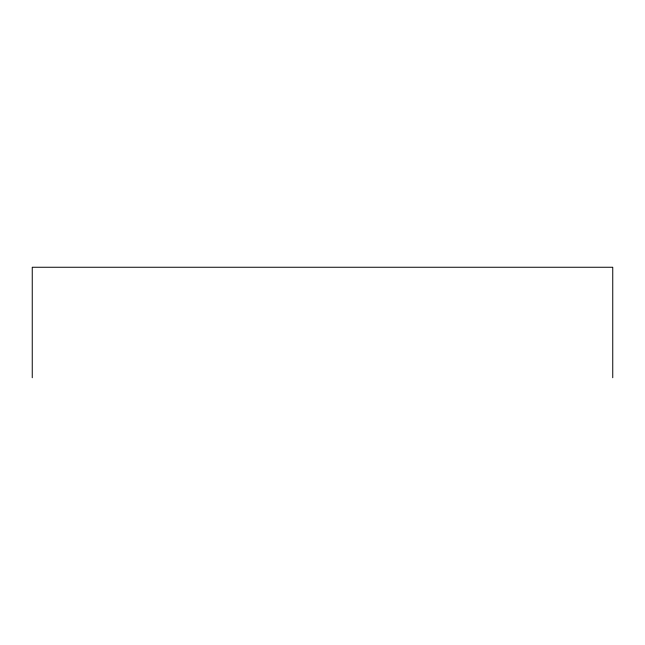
<?xml version="1.0" encoding="UTF-8"?>
<svg xmlns="http://www.w3.org/2000/svg" width="645" height="645" viewBox="0 0 645 645"><rect width="100%" height="100%" fill="white"/><g stroke="black" fill="none" stroke-linecap="round" stroke-linejoin="round"><path stroke-width="0.97" d="M612.75 377.744L612.75 267.256L32.25 267.256L32.25 377.744"/></g></svg>
